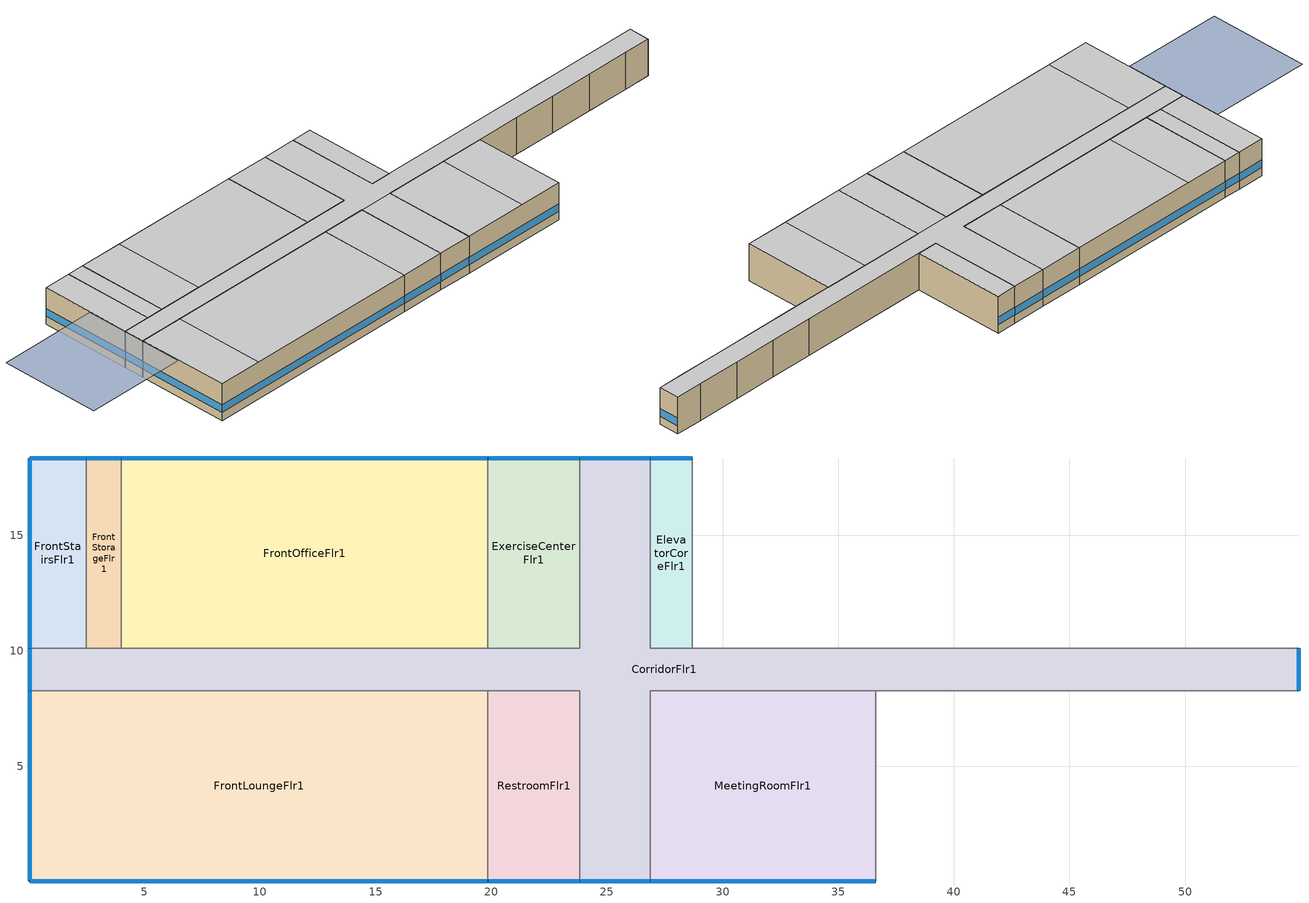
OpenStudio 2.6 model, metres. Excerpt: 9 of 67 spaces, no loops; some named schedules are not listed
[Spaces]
FrontStorageFlr1
 floor ground: 4.01,18.34 4.01,10.11 2.49,10.11 2.49,18.34 z0
 wall outside: 4.01,18.34 2.49,18.34 z0:3.35
 wall to FrontOfficeFlr1: 4.01,10.11 4.01,18.34 z0:3.35
 wall to CorridorFlr1: 2.49,10.11 4.01,10.11 z0:3.35
 wall to FrontStairsFlr1: 2.49,18.34 2.49,10.11 z0:3.35
 window: 3.99,18.34 2.51,18.34 z0.76:1.46
 ceiling to FrontStorageFlr2: 4.01,10.11 4.01,18.34 2.49,18.34 2.49,10.11 z3.35
CorridorFlr1
 floor ground: 26.87,18.34 26.87,10.11 54.91,10.11 54.91,8.28 26.87,8.28 26.87,0.05 23.82,0.05 23.82,8.28 0.05,8.28 0.05,10.11 23.82,10.11 23.82,18.34 z0
 wall outside: 0.05,10.11 0.05,8.28 / 23.82,0.05 26.87,0.05 / 54.91,8.28 54.91,10.11 / 26.87,18.34 23.82,18.34 z0:3.35
 wall to RearStairsFlr1: 54.91,10.11 52.47,10.11 z0:3.35
 wall to FrontLoungeFlr1: 0.05,8.28 19.86,8.28 z0:3.35
 wall to GuestRoom104: 52.47,10.11 48.51,10.11 z0:3.35
 wall to LaundryRoomFlr1: 40.59,10.11 28.7,10.11 z0:3.35
 wall to MeetingRoomFlr1: 26.87,0.05 26.87,8.28 36.62,8.28 z0:3.35
 wall to ElevatorCoreFlr1: 28.7,10.11 26.87,10.11 26.87,18.34 z0:3.35
 wall to RestroomFlr1: 19.86,8.28 23.82,8.28 23.82,0.05 z0:3.35
 wall to GuestRoom102: 44.55,8.28 48.51,8.28 z0:3.35
 wall to FrontStairsFlr1: 2.49,10.11 0.05,10.11 z0:3.35
 wall to RearStorageFlr1: 52.47,8.28 54.91,8.28 z0:3.35
 wall to MechanicalRoomFlr1: 36.62,8.28 40.59,8.28 z0:3.35
 wall to ExerciseCenterFlr1: 23.82,18.34 23.82,10.11 19.86,10.11 z0:3.35
 wall to EmployeeLoungeFlr1: 44.55,10.11 40.59,10.11 z0:3.35
 wall to GuestRoom101: 40.59,8.28 44.55,8.28 z0:3.35
 wall to GuestRoom105: 48.51,10.11 44.55,10.11 z0:3.35
 wall to GuestRoom103: 48.51,8.28 52.47,8.28 z0:3.35
 wall to FrontOfficeFlr1: 19.86,10.11 4.01,10.11 z0:3.35
 window: 26.85,18.34 23.85,18.34 / 23.85,0.05 26.85,0.05 z0.76:1.44; 0.05,10.08 0.05,8.3 / 54.91,8.3 54.91,10.08 z0.76:1.45
 ceiling to CorridorFlr2: 54.91,8.28 54.91,10.11 26.87,10.11 26.87,18.34 23.82,18.34 23.82,10.11 0.05,10.11 0.05,8.28 z3.35
 ceiling to GuestRoom206_208: 26.87,0.05 26.87,8.28 23.82,8.28 23.82,0.05 z3.35
FrontLoungeFlr1
 floor ground: 19.86,8.28 19.86,0.05 0.05,0.05 0.05,8.28 z0
 wall outside: 0.05,8.28 0.05,0.05 19.86,0.05 z0:3.35
 wall to RestroomFlr1: 19.86,0.05 19.86,8.28 z0:3.35
 window: 0.05,8.25 0.05,0.07 z0.76:1.44; 0.07,0.05 19.84,0.05 z0.76:1.43
 ceiling to GuestRoom201: 4.01,0.05 4.01,8.28 0.05,8.28 0.05,0.05 z3.35
 ceiling to GuestRoom202_205: 19.86,0.05 19.86,8.28 4.01,8.28 4.01,0.05 z3.35
ExerciseCenterFlr1
 floor ground: 23.82,18.34 23.82,10.11 19.86,10.11 19.86,18.34 z0
 wall outside: 23.82,18.34 19.86,18.34 z0:3.35
 wall to FrontOfficeFlr1: 19.86,18.34 19.86,10.11 z0:3.35
 window: 23.8,18.34 19.89,18.34 z0.76:1.44
 ceiling to GuestRoom220_223: 23.82,10.11 23.82,18.34 19.86,18.34 19.86,10.11 z3.35
FrontStairsFlr1
 floor ground: 2.49,18.34 2.49,10.11 0.05,10.11 0.05,18.34 z0
 wall outside: 2.49,18.34 0.05,18.34 0.05,10.11 z0:3.35
 window: 2.46,18.34 0.07,18.34 z0.76:1.45; 0.05,18.31 0.05,10.13 z0.76:1.44
 ceiling to FrontStairsFlr2: 2.49,10.11 2.49,18.34 0.05,18.34 0.05,10.11 z3.35
RestroomFlr1
 floor ground: 23.82,8.28 23.82,0.05 19.86,0.05 19.86,8.28 z0
 wall outside: 19.86,0.05 23.82,0.05 z0:3.35
 window: 19.89,0.05 23.8,0.05 z0.76:1.44
 ceiling to GuestRoom206_208: 23.82,0.05 23.82,8.28 19.86,8.28 19.86,0.05 z3.35
MeetingRoomFlr1
 floor ground: 36.62,8.28 36.62,0.05 26.87,0.05 26.87,8.28 z0
 wall outside: 26.87,0.05 36.62,0.05 z0:3.35
 wall to MechanicalRoomFlr1: 36.62,0.05 36.62,8.28 z0:3.35
 window: 26.9,0.05 36.6,0.05 z0.76:1.44
 ceiling to GuestRoom206_208: 32.66,0.05 32.66,8.28 26.87,8.28 26.87,0.05 z3.35
 ceiling to GuestRoom209_212: 36.62,0.05 36.62,8.28 32.66,8.28 32.66,0.05 z3.35
FrontOfficeFlr1
 floor ground: 19.86,18.34 19.86,10.11 4.01,10.11 4.01,18.34 z0
 wall outside: 19.86,18.34 4.01,18.34 z0:3.35
 window: 19.84,18.34 4.04,18.34 z0.76:1.43
 ceiling to GuestRoom224: 7.97,10.11 7.97,18.34 4.01,18.34 4.01,10.11 z3.35
 ceiling to GuestRoom220_223: 19.86,10.11 19.86,18.34 7.97,18.34 7.97,10.11 z3.35
ElevatorCoreFlr1
 floor ground: 28.7,18.34 28.7,10.11 26.87,10.11 26.87,18.34 z0
 wall outside: 28.7,18.34 26.87,18.34 z0:3.35
 wall to LaundryRoomFlr1: 28.7,10.11 28.7,18.34 z0:3.35
 window: 28.67,18.34 26.9,18.34 z0.76:1.45
 ceiling to ElevatorCoreFlr2: 28.7,10.11 28.7,18.34 26.87,18.34 26.87,10.11 z3.35
shading: 0,4.57 0,13.72 -9.14,13.72 -9.14,4.57 z3.35
[Site]
Kuujjuaq AP_QC_CAN: Latitude {deg}=58.1; Longitude {deg}=-68.417; Time Zone {hr}=-5; Elevation {m}=39.9; Terrain=Suburbs
[Building]
SmallHotel-CAN_QC_Kuujjuaq.AP.719060_CWEC2016.epw created: 2018-10-11 19:08:58 +0000: North Axis {deg}=180; Default Construction Set=BTAP-Mass at hdd = 8550.0; Standards Number of Stories=4; Standards Number of Above Ground Stories=4; Standards Building Type=SmallHotel
[Site:WaterMainsTemperature]
Calculation Method=Correlation; Annual Average Outdoor Air Temperature {C}=-3.825; Maximum Difference In Monthly Average Outdoor Air Temperatures {deltaC}=36
[Site:GroundTemperature:BuildingSurface]
19.527, 19.502, 19.536, 19.598, 20.002, 21.64, 22.225, 22.375, 21.449, 20.121, 19.802, 19.633
[SizingPeriod:DesignDay] Barometric Pressure {Pa}=100847; Sky Clearness=0; Rain Indicator=0; Snow Indicator=0; Day of Month=21; Daylight Saving Time Indicator=0; Humidity Indicating Type=Wetbulb; Dry-Bulb Temperature Range Modifier Type=DefaultMultipliers
Name | Maximum Dry-Bulb Temperature {C} | Daily Dry-Bulb Temperature Range {deltaC} | Humidity Indicating Conditions at Maximum Dry-Bulb | Wind Speed {m/s} | Wind Direction {deg} | Month | Day Type | Solar Model Indicator | ASHRAE Taub | ASHRAE Taud
Kuujjuaq AP Ann Htg 99.6% Condns DB | -36.2 | 0 | -36.2 | 2.2 | 220 | 1 | WinterDesignDay | ASHRAEClearSky
Kuujjuaq AP Ann Clg .4% Condns DB=>MWB | 24.1 | 10.3 | 16.2 | 4 | 210 | 7 | SummerDesignDay | ASHRAETau | 0.364 | 2.418
[Material:NoMass] Roughness=Smooth; Thermal Absorptance=0.9; Solar Absorptance=0.7
Name | Thermal Resistance {m2-K/W} | Visible Absorptance
Typical Carpet Pad | 0.21648 | 0.8
Typical Insulation 1 | 6.78179 | 0.7
Typical Insulation 2 | 5.19354 | 0.7
Typical Insulation 3 | 7.04224 | 0.7
Typical Carpet Pad 2 | 2.57255 | 0.8
Typical Carpet Pad 3 | 4.69593 | 0.8
Typical Insulation 4 | 0.624982 | 0.7
Typical Insulation 5 | 0.625 | 0.7
[Material]
Name | Roughness | Thickness {m} | Conductivity {W/m-K} | Density {kg/m3} | Specific Heat {J/kg-K} | Thermal Absorptance | Solar Absorptance | Visible Absorptance
100mm Normalweight concrete floor | MediumSmooth | 0.1016 | 2.31 | 2322 | 832
G01 13mm gypsum board | Smooth | 0.0127 | 0.16 | 800 | 1090 | 0.9 | 0.7 | 0.5
G05 25mm wood | MediumSmooth | 0.0254 | 0.15 | 608 | 1630 | 0.9 | 0.5 | 0.5
4 in. Normalweight Concrete Floor | MediumRough | 0.1016 | 2.31 | 2322 | 832 | 0.9 | 0.7 | 0.7
1IN Stucco | Smooth | 0.0253 | 0.6918 | 1858 | 837 | 0.9 | 0.7 | 0.92
8IN CONCRETE HW RefBldg | Rough | 0.2032 | 1.311 | 2240 | 836.8 | 0.9 | 0.7 | 0.7
1/2IN Gypsum | Smooth | 0.0127 | 0.16 | 784.9 | 830 | 0.9 | 0.4 | 0.4
Metal Roof Surface; F08 Metal surface | Smooth | 0.0008 | 45.28 | 7824 | 500 | 0.9 | 0.7 | 0.7
6 in. Normalweight Concrete Floor | MediumRough | 0.1524 | 2.31 | 2322 | 832 | 0.9 | 0.7 | 0.7
[Construction]
BTAP-Int-Floor: 100mm Normalweight concrete floor, Typical Carpet Pad
BTAP-Int-Wall: G01 13mm gypsum board, G01 13mm gypsum board
BTAP-Int-Ceiling: Typical Carpet Pad, 100mm Normalweight concrete floor
BTAP-Ext-DaylightDiffuser: SimpleGlazing
BTAP-Int-Door: G05 25mm wood
BTAP-Ext-Floor-Mass:U-0.142: Typical Insulation 1, 4 in. Normalweight Concrete Floor, Typical Carpet Pad
BTAP-Ext-Wall-Mass:U-0.183: 1IN Stucco, 8IN CONCRETE HW RefBldg, Typical Insulation 2, 1/2IN Gypsum
BTAP-Ext-Roof-Metal:U-0.142: Metal Roof Surface, Typical Insulation 3
BTAP-Grnd-Floor-Mass:U-0.379: 6 in. Normalweight Concrete Floor, Typical Carpet Pad 2
BTAP-Grnd-Roof-Mass:U-0.21: 6 in. Normalweight Concrete Floor, Typical Carpet Pad 3
BTAP-Ext-Door:U-1.6: F08 Metal surface, Typical Insulation 4
BTAP-Ext-OverHeadDoor:U-1.6: Typical Insulation 5
BTAP-Ext-DaylightDiffuser:U=0.160 SHGC=0.600: SimpleGlazing:U=0.160 SHGC=0.600
[DefaultConstructionSet]
BTAP-Mass at hdd = 8550.0: Default Exterior Surface Constructions=BTAP-Mass at hdd = 8550.0; Default Interior Surface Constructions=Default Surface Constructions 2; Default Ground Contact Surface Constructions=BTAP-Mass at hdd = 8550.0 1; Default Exterior SubSurface Constructions=BTAP-Mass at hdd = 8550.0; Default Interior SubSurface Constructions=Default Sub Surface Constructions 2; Interior Partition Construction=BTAP-Int-Door
[DefaultSurfaceConstructions]
Name | Floor Construction | Wall Construction | Roof Ceiling Construction
Default Surface Constructions 2 | BTAP-Int-Floor | BTAP-Int-Wall | BTAP-Int-Ceiling
BTAP-Mass at hdd = 8550.0 | BTAP-Ext-Floor-Mass:U-0.142 | BTAP-Ext-Wall-Mass:U-0.183 | BTAP-Ext-Roof-Metal:U-0.142
BTAP-Mass at hdd = 8550.0 1 | BTAP-Grnd-Floor-Mass:U-0.379 | BTAP-Grnd-Roof-Mass:U-0.21 | BTAP-Grnd-Roof-Mass:U-0.21
[DefaultSubSurfaceConstructions]
Name | Fixed Window Construction | Operable Window Construction | Door Construction | Glass Door Construction | Overhead Door Construction | Skylight Construction | Tubular Daylight Dome Construction | Tubular Daylight Diffuser Construction
Default Sub Surface Constructions 2 | BTAP-Ext-DaylightDiffuser | BTAP-Ext-DaylightDiffuser | BTAP-Int-Door
BTAP-Mass at hdd = 8550.0 | BTAP-Ext-DaylightDiffuser:U=0.160 SHGC=0.600 | BTAP-Ext-DaylightDiffuser:U=0.160 SHGC=0.600 | BTAP-Ext-Door:U-1.6 | BTAP-Ext-DaylightDiffuser:U=0.160 SHGC=0.600 | BTAP-Ext-OverHeadDoor:U-1.6 | BTAP-Ext-DaylightDiffuser:U=0.160 SHGC=0.600 | BTAP-Ext-DaylightDiffuser:U=0.160 SHGC=0.600 | BTAP-Ext-DaylightDiffuser:U=0.160 SHGC=0.600
[WindowMaterial:SimpleGlazingSystem] Solar Heat Gain Coefficient=0.6; Visible Transmittance=0.21
Name | U-Factor {W/m2-K}
SimpleGlazing | 2.2
SimpleGlazing:U=0.160 SHGC=0.600 | 1.6
[Space] Building Story=BuildingStory1
Name | Space Type | Thermal Zone
FrontStorageFlr1 | Space Function Storage area - occsens | Sp-FrontStorageFlr1 Sys-4 Flr-1 Sch-E HPlcmt-north ZN
CorridorFlr1 | Space Function Corr. >= 2.4m wide-sch-F | Sp-CorridorFlr1 Sys-3 Flr-1 Sch-F HPlcmt-north ZN
ElevatorCoreFlr1 | Space Function Lobby - elevator | Sp-ElevatorCoreFlr1 Sys-3 Flr-1 Sch-C HPlcmt-north ZN
FrontLoungeFlr1 | Space Function Hotel/Motel - lobby | Sp-FrontLoungeFlr1 Sys-3 Flr-1 Sch-H HPlcmt-south ZN
ExerciseCenterFlr1 | Space Function Gym - fitness | Sp-ExerciseCenterFlr1 Sys-6 Flr-1 Sch-B HPlcmt-north ZN
FrontStairsFlr1 | Space Function Stairway-sch-F | Sp-FrontStairsFlr1 Sys-3 Flr-1 Sch-F HPlcmt-west ZN
RestroomFlr1 | Space Function Washroom-sch-F | Sp-RestroomFlr1 Sys-3 Flr-1 Sch-F HPlcmt-south ZN
MeetingRoomFlr1 | Space Function Electrical/Mechanical-sch-F | Sp-MeetingRoomFlr1 Sys-3 Flr-1 Sch-F HPlcmt-south ZN
FrontOfficeFlr1 | Space Function Office - enclosed | Sp-FrontOfficeFlr1 Sys-6 Flr-1 Sch-A HPlcmt-north ZN
[BuildingStory]
BuildingStory1
[SpaceType] Standards Building Type=Space Function
Name | Default Schedule Set | Design Specification Outdoor Air Object | Standards Space Type
Space Function Corr. >= 2.4m wide-sch-F | Space Function Corr. >= 2.4m wide-sch-F Schedule Set | Space Function Corr. >= 2.4m wide-sch-F Ventilation | Corr. >= 2.4m wide-sch-F
Space Function Lobby - elevator | Space Function Lobby - elevator Schedule Set | Space Function Lobby - elevator Ventilation | Lobby - elevator
Space Function Gym - fitness | Space Function Gym - fitness Schedule Set | Space Function Gym - fitness Ventilation | Gym - fitness
Space Function Hotel/Motel - lobby | Space Function Hotel/Motel - lobby Schedule Set | Space Function Hotel/Motel - lobby Ventilation | Hotel/Motel - lobby
Space Function Office - enclosed | Space Function Office - enclosed Schedule Set | Space Function Office - enclosed Ventilation | Office - enclosed
Space Function Stairway-sch-F | Space Function Stairway-sch-F Schedule Set | Space Function Stairway-sch-F Ventilation | Stairway-sch-F
Space Function Storage area - occsens | Space Function Storage area - occsens Schedule Set | Space Function Storage area - occsens Ventilation | Storage area - occsens
Space Function Electrical/Mechanical-sch-F | Space Function Electrical/Mechanical-sch-F Schedule Set | Space Function Electrical/Mechanical-sch-F Ventilation | Electrical/Mechanical-sch-F
Space Function Washroom-sch-F | Space Function Washroom-sch-F Schedule Set | Space Function Washroom-sch-F Ventilation | Washroom-sch-F
[People:Definition] Number of People Calculation Method=People/Area; Fraction Radiant=0.3
Name | People per Space Floor Area {person/m2}
Space Function Corr. >= 2.4m wide-sch-F People Definition; Space Function Storage area - occsens People Definition | 0.0100104
Space Function Electrical/Mechanical-sch-F People Definition; Space Function Stairway-sch-F People Definition | 0.0049514
Space Function Gym - fitness People Definition | 0.199993
Space Function Hotel/Motel - lobby People Definition; Space Function Lobby - elevator People Definition | 0.0999967
Space Function Office - enclosed People Definition | 0.0500522
Space Function Washroom-sch-F People Definition | 0.0333681
[People] Work Efficiency Schedule=Work Efficiency Schedule; Clothing Insulation Schedule=Clothing Schedule; Air Velocity Schedule=Air Velocity Schedule; Multiplier=1
Name | People Definition | Space or SpaceType
Space Function Corr. >= 2.4m wide-sch-F People | Space Function Corr. >= 2.4m wide-sch-F People Definition | Space Function Corr. >= 2.4m wide-sch-F
Space Function Electrical/Mechanical-sch-F People | Space Function Electrical/Mechanical-sch-F People Definition | Space Function Electrical/Mechanical-sch-F
Space Function Gym - fitness People | Space Function Gym - fitness People Definition | Space Function Gym - fitness
Space Function Hotel/Motel - lobby People | Space Function Hotel/Motel - lobby People Definition | Space Function Hotel/Motel - lobby
Space Function Lobby - elevator People | Space Function Lobby - elevator People Definition | Space Function Lobby - elevator
Space Function Office - enclosed People | Space Function Office - enclosed People Definition | Space Function Office - enclosed
Space Function Stairway-sch-F People | Space Function Stairway-sch-F People Definition | Space Function Stairway-sch-F
Space Function Storage area - occsens People | Space Function Storage area - occsens People Definition | Space Function Storage area - occsens
Space Function Washroom-sch-F People | Space Function Washroom-sch-F People Definition | Space Function Washroom-sch-F
[Lights:Definition] Design Level Calculation Method=Watts/Area; Fraction Radiant=0.5; Fraction Visible=0.2
Name | Watts per Space Floor Area {W/m2}
Space Function Corr. >= 2.4m wide-sch-F Lights Definition | 7.09994
Space Function Electrical/Mechanical-sch-F Lights Definition | 13.2999
Space Function Gym - fitness Lights Definition | 9.79992
Space Function Hotel/Motel - lobby Lights Definition | 11.3999
Space Function Lobby - elevator Lights Definition | 6.89994
Space Function Stairway-sch-F Lights Definition | 7.39994
Space Function Storage area - occsens Lights Definition | 6.11995
Space Function Washroom-sch-F Lights Definition | 9.44992
[Lights] Fraction Replaceable=1
Name | Lights Definition | Space or SpaceType
Space Function Corr. >= 2.4m wide-sch-F Lights | Space Function Corr. >= 2.4m wide-sch-F Lights Definition | Space Function Corr. >= 2.4m wide-sch-F
Space Function Electrical/Mechanical-sch-F Lights | Space Function Electrical/Mechanical-sch-F Lights Definition | Space Function Electrical/Mechanical-sch-F
Space Function Gym - fitness Lights | Space Function Gym - fitness Lights Definition | Space Function Gym - fitness
Space Function Hotel/Motel - lobby Lights | Space Function Hotel/Motel - lobby Lights Definition | Space Function Hotel/Motel - lobby
Space Function Lobby - elevator Lights | Space Function Lobby - elevator Lights Definition | Space Function Lobby - elevator
Space Function Office - enclosed Lights | Space Function Office - enclosed Lights Definition | Space Function Office - enclosed
Space Function Stairway-sch-F Lights | Space Function Stairway-sch-F Lights Definition | Space Function Stairway-sch-F
Space Function Storage area - occsens Lights | Space Function Storage area - occsens Lights Definition | Space Function Storage area - occsens
Space Function Washroom-sch-F Lights | Space Function Washroom-sch-F Lights Definition | Space Function Washroom-sch-F
[DesignSpecification:OutdoorAir] Outdoor Air Method=Sum; Outdoor Air Flow per Person {m3/s-person}=0; Outdoor Air Flow Rate {m3/s}=0; Outdoor Air Flow Air Changes per Hour {1/hr}=0
Name | Outdoor Air Flow per Floor Area {m3/s-m2}
Space Function Corr. >= 2.4m wide-sch-F Ventilation; Space Function Electrical/Mechanical-sch-F Ventilation; Space Function Stairway-sch-F Ventilation; Space Function Washroom-sch-F Ventilation | 0.0003048
Space Function Gym - fitness Ventilation | 0.0043688
Space Function Hotel/Motel - lobby Ventilation | 0.0014478
Space Function Lobby - elevator Ventilation | 0.0041148
Space Function Office - enclosed Ventilation | 0.0004318
Space Function Storage area - occsens Ventilation | 0.0003556
[DefaultScheduleSet] People Activity Level Schedule=NECB-Activity; Infiltration Schedule=Always On
Name | Number of People Schedule | Lighting Schedule | Electric Equipment Schedule
Space Function Corr. >= 2.4m wide-sch-F Schedule Set; Space Function Electrical/Mechanical-sch-F Schedule Set; Space Function Stairway-sch-F Schedule Set; Space Function Washroom-sch-F Schedule Set | NECB-F-Occupancy | NECB-F-Lighting | NECB-F-Electric-Equipment
Space Function Gym - fitness Schedule Set | NECB-B-Occupancy | NECB-B-Lighting | NECB-B-Electric-Equipment
Space Function Hotel/Motel - lobby Schedule Set | NECB-H-Occupancy | NECB-H-Lighting | NECB-H-Electric-Equipment
Space Function Lobby - elevator Schedule Set | NECB-C-Occupancy | NECB-C-Lighting | NECB-C-Electric-Equipment
Space Function Office - enclosed Schedule Set | NECB-A-Occupancy | NECB-A-Lighting | NECB-A-Electric-Equipment
Space Function Storage area - occsens Schedule Set | NECB-E-Occupancy | NECB-E-Lighting | NECB-E-Electric-Equipment
[ThermostatSetpoint:DualSetpoint]
Name | Heating Setpoint Temperature Schedule | Cooling Setpoint Temperature Schedule
Space Function Corr. >= 2.4m wide-sch-F Thermostat 5; Space Function Stairway-sch-F Thermostat 10; Space Function Electrical/Mechanical-sch-F Thermostat 4; Space Function Washroom-sch-F Thermostat 2 | NECB-F-Thermostat Setpoint-Heating | NECB-F-Thermostat Setpoint-Cooling
Space Function Lobby - elevator Thermostat 5 | NECB-C-Thermostat Setpoint-Heating | NECB-C-Thermostat Setpoint-Cooling
Space Function Hotel/Motel - lobby Thermostat 2 | NECB-H-Thermostat Setpoint-Heating | NECB-H-Thermostat Setpoint-Cooling
Space Function Storage area - occsens Thermostat 10 | NECB-E-Thermostat Setpoint-Heating | NECB-E-Thermostat Setpoint-Cooling
Space Function Gym - fitness Thermostat 2 | NECB-B-Thermostat Setpoint-Heating | NECB-B-Thermostat Setpoint-Cooling
Space Function Office - enclosed Thermostat 2 | NECB-A-Thermostat Setpoint-Heating | NECB-A-Thermostat Setpoint-Cooling
[ElectricEquipment:Definition] Design Level Calculation Method=Watts/Area; Fraction Radiant=0.5
Name | Watts per Space Floor Area {W/m2}
Space Function Electrical/Mechanical-sch-F Elec Equip Definition; Space Function Gym - fitness Elec Equip Definition; Space Function Lobby - elevator Elec Equip Definition; Space Function Storage area - occsens Elec Equip Definition; Space Function Washroom-sch-F Elec Equip Definition | 0.999992
Space Function Hotel/Motel - lobby Elec Equip Definition | 2.49998
[ElectricEquipment]
Name | Electric Equipment Definition | Space or SpaceType
Space Function Electrical/Mechanical-sch-F Elec Equip | Space Function Electrical/Mechanical-sch-F Elec Equip Definition | Space Function Electrical/Mechanical-sch-F
Space Function Gym - fitness Elec Equip | Space Function Gym - fitness Elec Equip Definition | Space Function Gym - fitness
Space Function Hotel/Motel - lobby Elec Equip | Space Function Hotel/Motel - lobby Elec Equip Definition | Space Function Hotel/Motel - lobby
Space Function Lobby - elevator Elec Equip | Space Function Lobby - elevator Elec Equip Definition | Space Function Lobby - elevator
Space Function Office - enclosed Elec Equip | Space Function Office - enclosed Elec Equip Definition | Space Function Office - enclosed
Space Function Storage area - occsens Elec Equip | Space Function Storage area - occsens Elec Equip Definition | Space Function Storage area - occsens
Space Function Washroom-sch-F Elec Equip | Space Function Washroom-sch-F Elec Equip Definition | Space Function Washroom-sch-F
[SpaceInfiltration:DesignFlowRate] Schedule=Always On Discrete; Design Flow Rate Calculation Method=Flow/ExteriorArea; Flow per Exterior Surface Area {m3/s-m2}=0.00025; Constant Term Coefficient=0; Temperature Term Coefficient=0; Velocity Term Coefficient=0.224; Velocity Squared Term Coefficient=0
Name | Space or SpaceType
CorridorFlr1 Infiltration | CorridorFlr1
ElevatorCoreFlr1 Infiltration | ElevatorCoreFlr1
ExerciseCenterFlr1 Infiltration | ExerciseCenterFlr1
FrontLoungeFlr1 Infiltration | FrontLoungeFlr1
FrontOfficeFlr1 Infiltration | FrontOfficeFlr1
FrontStairsFlr1 Infiltration | FrontStairsFlr1
FrontStorageFlr1 Infiltration | FrontStorageFlr1
MeetingRoomFlr1 Infiltration | MeetingRoomFlr1
RestroomFlr1 Infiltration | RestroomFlr1
[ThermalZone] Use Ideal Air Loads=No
Name | Thermostat
Sp-CorridorFlr1 Sys-3 Flr-1 Sch-F HPlcmt-north ZN | Space Function Corr. >= 2.4m wide-sch-F Thermostat 5
Sp-FrontStairsFlr1 Sys-3 Flr-1 Sch-F HPlcmt-west ZN | Space Function Stairway-sch-F Thermostat 10
Sp-MeetingRoomFlr1 Sys-3 Flr-1 Sch-F HPlcmt-south ZN | Space Function Electrical/Mechanical-sch-F Thermostat 4
Sp-RestroomFlr1 Sys-3 Flr-1 Sch-F HPlcmt-south ZN | Space Function Washroom-sch-F Thermostat 2
Sp-ElevatorCoreFlr1 Sys-3 Flr-1 Sch-C HPlcmt-north ZN | Space Function Lobby - elevator Thermostat 5
Sp-FrontLoungeFlr1 Sys-3 Flr-1 Sch-H HPlcmt-south ZN | Space Function Hotel/Motel - lobby Thermostat 2
Sp-FrontStorageFlr1 Sys-4 Flr-1 Sch-E HPlcmt-north ZN | Space Function Storage area - occsens Thermostat 10
Sp-ExerciseCenterFlr1 Sys-6 Flr-1 Sch-B HPlcmt-north ZN | Space Function Gym - fitness Thermostat 2
Sp-FrontOfficeFlr1 Sys-6 Flr-1 Sch-A HPlcmt-north ZN | Space Function Office - enclosed Thermostat 2
